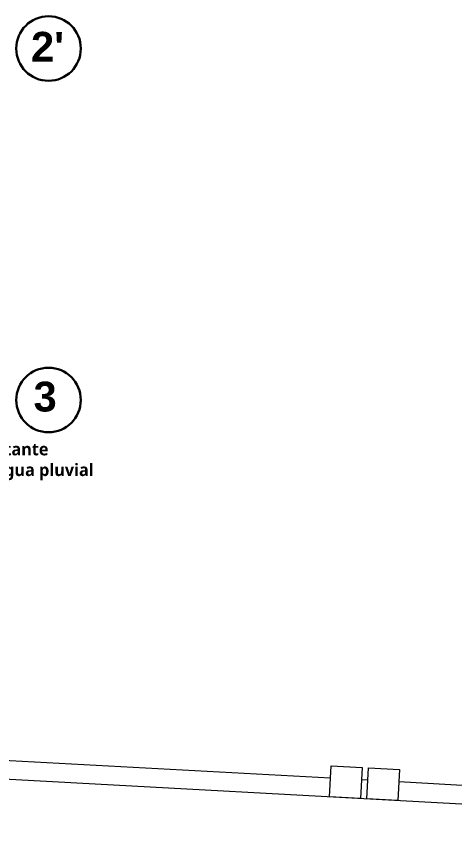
# Model space of a CAD drawing. Header units: metres. Extents: x 28 to 148, y 23 to 113.
# Drawn here: x 134.89 to 138.42, y 35.75 to 42.29 of the extents above; entities that cross this region are included whole.
import ezdxf
from ezdxf import colors
from ezdxf.entities.mleader import LeaderData, LeaderLine
from ezdxf.math import Vec2, Vec3

# ---------------------------------------------------------------- set-up
doc = ezdxf.new("R2010")
doc.units = ezdxf.units.M
doc.set_wipeout_variables(frame=1)
doc.linetypes.add('Dot & Dashed', pattern=[0.670278, 0.352778, -0.176389, 0, -0.141111])
for name, color, linetype, lineweight in [('Cotas varias El', 253, 'Continuous', 13), ('GRAFO 0 BLANCO', 7, 'Continuous', 0), ('GRAFO 4', 7, 'Continuous', 30), ('letras sr', 7, 'Continuous', 5)]:
    doc.layers.add(name, color=color, linetype=linetype, lineweight=lineweight)
doc.styles.add('Generales', font='trebuc.ttf', dxfattribs={"height": 0.1})
doc.styles.add('GENERATED_STYLE_1', font='arialbd.ttf')
doc.styles.get("Standard").update_dxf_attribs({"font": 'arial.ttf'})

msp = doc.modelspace()

# ---------------------------------------------------------------- linework, layer by layer
at = {"layer": 'Cotas varias El', "linetype": 'Dot & Dashed'}
for p, q in [((133.5839, 42.027), (134.8889, 42.027)), ((133.5839, 39.1963), (134.8889, 39.1963))]:
    msp.add_line(p, q, dxfattribs=at)
at = {"layer": 'GRAFO 4', "linetype": 'Continuous'}
for centre in [(135.1489, 42.027), (135.1489, 39.1963)]:
    msp.add_circle(centre, 0.26, dxfattribs=at)

# ---------------------------------------------------------------- texts
at = {"char_height": 0.24, "attachment_point": 9, "rotation": 0, "style": 'GENERATED_STYLE_1'}
for s, insert in [("2'", (135.274, 41.9211)), ('3', (135.2147, 39.1003))]:
    msp.add_mtext(s, dxfattribs=dict(at, insert=insert))

# ---------------------------------------------------------------- leaders
at = {"layer": 'letras sr'}
ml = msp.add_multileader_mtext('Standard', dxfattribs=at)
ml.set_content('Columnas de reforzamiento', color=256, style='Generales')
ml.set_leader_properties()
ml.build(insert=Vec2(0, 0))
ml.multileader.update_dxf_attribs({"text_right_attachment_type": 6, "dogleg_length": 0.36, "arrow_head_size": 0.1})
ctx = ml.context
ctx.base_point, ctx.char_height, ctx.arrow_head_size, ctx.landing_gap_size, ctx.plane_origin = Vec3(133.7014, 38.7554), 0.1, 0.1, 0.09, Vec3(132.8862, 39.0522)
ctx.right_attachment = 6
notes = []
notes.append((ctx, [(0, (1, 1, 0), (133.5188, 38.7554), (1, 0), 0.1826, [(0, [(132.5196, 39.1414)], 0, [])])]))
ctx.mtext.insert, ctx.mtext.width, ctx.mtext.flow_direction = Vec3(133.7914, 38.8061), 1.469178, 5
at = {"layer": 'letras sr', "linetype": 'Continuous'}
ml = msp.add_multileader_mtext('Standard', dxfattribs=at)
ml.set_content('{\\fTrebuchet MS|b1|i0|c0|p34;Baja montante\\Ptubo de agua pluvial}', color=256)
ml.set_leader_properties()
ml.build(insert=Vec2(0, 0))
ml.multileader.update_dxf_attribs({"dogleg_length": 0.36, "arrow_head_size": 0.18})
ctx = ml.context
ctx.base_point, ctx.char_height, ctx.arrow_head_size, ctx.landing_gap_size, ctx.plane_origin = Vec3(134.091, 38.7863), 0.1, 0.18, 0.09, Vec3(135.8375, 39.4493)
notes.append((ctx, [(1, (1, 1, 0), (133.731, 38.7863), (1, 0), 0.36, [(0, [(133.3333, 39.0966)], 0, [])])]))
ctx.mtext.insert, ctx.mtext.width, ctx.mtext.flow_direction = Vec3(134.181, 38.8505), 1.571009, 5
for ctx, leaders in notes:
    for number, flags, end, landing, length, lines in leaders:
        leader = LeaderData()
        leader.index, (leader.has_last_leader_line, leader.has_dogleg_vector, leader.attachment_direction) = number, flags
        leader.last_leader_point, leader.dogleg_vector, leader.dogleg_length = Vec3(end), Vec3(landing), length
        for number, points, colour, breaks in lines:
            line = LeaderLine()
            line.index, line.vertices, line.color, line.breaks = number, Vec3.list(points), colors.encode_raw_color(colour), breaks
            leader.lines.append(line)
        ctx.leaders.append(leader)

# ---------------------------------------------------------------- wipeouts: each hides what was drawn before it
at = {"linetype": 'Continuous'}
for points in [[(137.4116, 36), (137.4251, 36.2496), (137.6747, 36.2362), (137.6612, 35.9865)], [(137.7112, 35.9838), (137.7247, 36.2335), (137.9743, 36.22), (137.9608, 35.9703)]]:
    msp.add_wipeout(points, dxfattribs=at).dxf.layer = 'GRAFO 0 BLANCO'

# ---------------------------------------------------------------- next in the draw order: linework, layer by layer
at = {"layer": 'GRAFO 0 BLANCO', "linetype": 'Continuous'}
for p, q in [((142.0149, 35.7514), (90.6797, 38.5237)), ((137.4197, 36.1498), (134.6737, 36.2981)), ((137.7193, 36.1336), (137.6693, 36.1363)), ((140.9645, 35.9583), (137.9689, 36.1201))]:
    msp.add_line(p, q, dxfattribs=at)
at = {"layer": 'GRAFO 0 BLANCO', "color": 7, "linetype": 'Continuous'}
for points in [[(137.4116, 36), (137.4251, 36.2496), (137.6747, 36.2362), (137.6612, 35.9865)], [(137.7112, 35.9838), (137.7247, 36.2335), (137.9743, 36.22), (137.9608, 35.9703)]]:
    msp.add_lwpolyline(points, close=True, dxfattribs=at)

doc.saveas('drawing.dxf')
